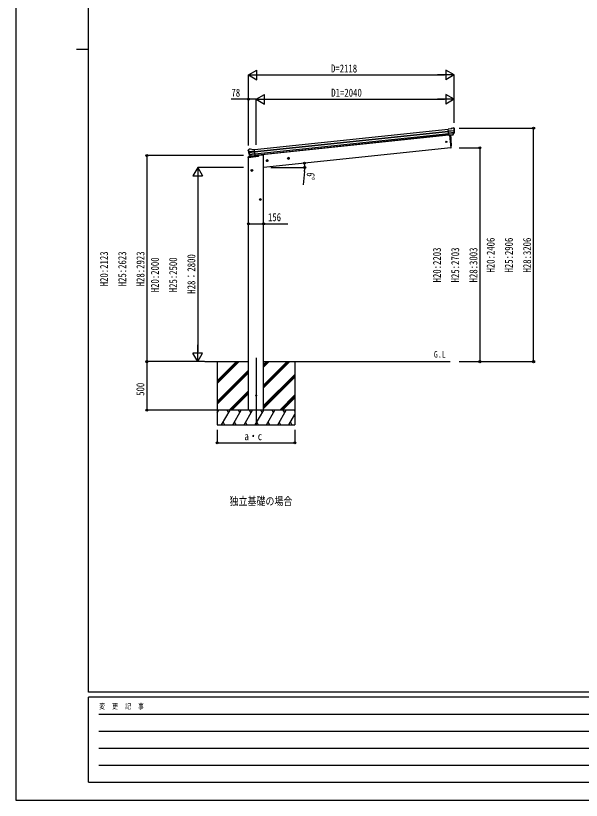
# Model space of a CAD drawing. Units: millimetres, scale not verified. Extents: x -10512 to 10512, y -7425 to 7425.
# Drawn here: x -10512 to -4689, y -7425 to 658 of the extents above; entities that cross this region are included whole.
import ezdxf
from ezdxf.enums import TextEntityAlignment as Align

# ---------------------------------------------------------------- set-up
doc = ezdxf.new("R2010")
doc.units = ezdxf.units.MM
doc.header["$LTSCALE"] = 30
for name, color, linetype in [('0-2_USER1', 3, 'Continuous'), ('0-3_YKK_12', 2, 'Continuous'), ('0-4_YKK_13', 4, 'Continuous'), ('0-5_YKK_A1', 4, 'Continuous'), ('0-6_YKK_D', 6, 'Continuous'), ('0-7_YKK_ZWAK', 7, 'Continuous')]:
    doc.layers.add(name, color=color, linetype=linetype)
doc.styles.add('ＭＳ ゴシック', font='')
doc.styles.get('ＭＳ ゴシック').set_extended_font_data('MS Gothic')

msp = doc.modelspace()

# ---------------------------------------------------------------- linework, layer by layer
at = {"layer": '0-3_YKK_12'}
msp.add_line((-8037.46, -2867.55), (-8037.46, -3560.88), dxfattribs=at)
at = {"layer": '0-4_YKK_13'}
for p, q in [((-6032.66, -506.26), (-6059.18, -509.04)), ((-6052.39, -573.6), (-6059.18, -509.04)), ((-6057.02, -529.57), (-5997.28, -523.29)), ((-5996.8, -529.16), (-6056.41, -535.43)), ((-5997.64, -545.92), (-6054.67, -551.91)), ((-5999.03, -550.58), (-6054.2, -556.38)), ((-6007.59, -567.16), (-5998.14, -548.86)), ((-6006.54, -567.58), (-5996.42, -549.33)), ((-6006.34, -497.46), (-6006.34, -497.46)), ((-6002.67, -498.54), (-6002.68, -498.54)), ((-6002.67, -498.54), (-5998.35, -502.04)), ((-5998.35, -502.04), (-5997.49, -502.74)), ((-5996.11, -506.44), (-5996.42, -504.59)), ((-6009.04, -568.81), (-6052.42, -573.37)), ((-6052.39, -573.6), (-6042.45, -572.55)), ((-6045.82, -572.91), (-6032.12, -703.28)), ((-6042.45, -572.55), (-6042.18, -572.61)), ((-6042.18, -572.61), (-6016.84, -569.95)), ((-6016.84, -569.95), (-6016.59, -569.83)), ((-6016.59, -569.83), (-6008.9, -569.02)), ((-8116.21, -724.64), (-8116.91, -725.5)), ((-8112.72, -720.32), (-8116.21, -724.64)), ((-8112.72, -720.32), (-8112.71, -720.31)), ((-8109.36, -718.49), (-8109.35, -718.49)), ((-8081.79, -721.63), (-8055.26, -718.84)), ((-8048.48, -783.39), (-8055.26, -718.84)), ((-6032.12, -703.28), (-6030.07, -702.99)), ((-8117.64, -801.31), (-8116.4, -791.9)), ((-8116.63, -801.21), (-8117.64, -801.31)), ((-8117.5, -729.4), (-8117.58, -727.53)), ((-8116.63, -801.21), (-8015.12, -790.54)), ((-8115.41, -791.96), (-8116.63, -801.21)), ((-8116.63, -801.21), (-8115.41, -791.96)), ((-8114.9, -791.97), (-8116.1, -801.15)), ((-8115.41, -791.96), (-8115.51, -791.03)), ((-8115.51, -791.03), (-8115.41, -791.96)), ((-8010.64, -780.95), (-8115.41, -791.96)), ((-8115.41, -791.96), (-8010.64, -780.95)), ((-8010.64, -781.02), (-8114.9, -791.97)), ((-8113.97, -792.38), (-8114.02, -791.88)), ((-8010.64, -781.52), (-8113.97, -792.38)), ((-8053.11, -739.37), (-8112.84, -745.65)), ((-8112.09, -751.49), (-8052.49, -745.22)), ((-8094.58, -787.05), (-8108.28, -771.29)), ((-8107.79, -767.7), (-8050.76, -761.71)), ((-8093.64, -786.41), (-8106.69, -770.47)), ((-8105.46, -771.97), (-8050.29, -766.17)), ((-8084.28, -787.16), (-8091.97, -787.96)), ((-8091.88, -787.73), (-8048.5, -783.17)), ((-8084.01, -787.22), (-8084.28, -787.16)), ((-8058.68, -784.56), (-8084.01, -787.22)), ((-8058.42, -784.44), (-8058.68, -784.56)), ((-8048.48, -783.39), (-8058.42, -784.44)), ((-8045.64, -783.69), (-8045.64, -785.2)), ((-8010.64, -785.56), (-8010.64, -780.95))]:
    msp.add_line(p, q, dxfattribs=at)
for points in [[(-6032.66, -506.26), (-6021.06, -499.29), (-6021.06, -499.29)], [(-6019.83, -498.87), (-6019.83, -498.87), (-6006.34, -497.46)], [(-8095.87, -717.07), (-8095.87, -717.07), (-8109.35, -718.49)], [(-8081.79, -721.63), (-8094.58, -717.22), (-8094.58, -717.22)], [(-8115.51, -791.03), (-8010.64, -780.01), (-8010.64, -780.95)]]:
    msp.add_lwpolyline(points, dxfattribs=at)
for centre, radius in [((-6078.92, -640.73), 6.5), ((-8037.21, -3255.79), 5)]:
    msp.add_circle(centre, radius, dxfattribs=at)
for centre, radius, start, end in [((-6019.51, -501.86), 3, 96.02369, 120.97631), ((-6005.82, -502.43), 5, 51.04426, 95.95574), ((-6189.66, -528.09), 192.44, 1.4271, 6.57578), ((-6000.81, -547.48), 3, 332.69111, 354.20009), ((-6197, -527.55), 200.2, 354.20009, 359.53883), ((-5952.01, -521.18), 45.32, 182.67122, 185.64518), ((-5996.62, -530.5), 1.35, 95.1605, 97.91927), ((-5994.01, -528.94), 2.74, 179.02151, 184.43412), ((-5999.04, -547.87), 3, 331, 354.13916), ((-6197, -527.55), 202, 354.13916, 6), ((-6926.73, -663.07), 900, 357.63919, 5.84085), ((-6009.15, -566.13), 2.99, 285.2717, 331.00739), ((-8108.83, -723.46), 5, 96.04426, 140.95574), ((-8095.56, -720.06), 3, 71.02369, 95.97631), ((-6030.49, -700.02), 3, 278, 357.63919), ((-7916.61, -708.29), 202, 186, 197.86084), ((-8115.41, -792.03), 1, 96, 172.5), ((-8116.13, -795.55), 3.66, 78.7113, 94.17753), ((-8116.13, -795.55), 3.66, 78.7113, 94.17753), ((-7923.67, -710.34), 192.44, 185.42422, 190.5729), ((-8157.57, -752.99), 45.32, 6.35482, 9.32878), ((-8114.87, -751.85), 2.74, 7.56588, 12.97849), ((-8112, -752.84), 1.35, 94.08073, 96.8395), ((-7916.61, -708.29), 200.2, 192.46117, 197.79991), ((-8106.02, -769.32), 3, 197.86084, 221), ((-8104.37, -768.57), 3, 197.79991, 219.30889), ((-8092.32, -785.08), 2.99, 220.99261, 266.7283), ((-8015.64, -785.56), 5, 276, 0)]:
    msp.add_arc(centre, radius, start, end, dxfattribs=at)
for centre, major_axis, ratio, start_param, end_param in [((-5998.37, -506.04), (-0.87, 5.91), 0.020485, 0.671432, 1.5691306), ((-6003.76, -501.52), (5.88, -1.31), 0.24881, 0.460585, 0.4641038), ((-5999.38, -505.07), (-2.34, 1.9), 0.995767, 3.9859716, 4.712389), ((-6194.69, -549.5), (-20.92, 199.05), 0.994373, 4.7113789, 4.7277536), ((-6009.35, -565.83), (-0.11, 3), 0.642905, 3.2459383, 4.203928), ((-6009.22, -566.04), (1.66, -2.51), 0.997631, 5.8041905, 5.8929484), ((-6009.29, -565.93), (3.53, -2.11), 0.650902, 5.2561448, 5.3289554), ((-6006.92, -565.58), (1.08, 3.13), 0.040856, 2.1135035, 2.1416249), ((-8114.58, -727.39), (1.9, 2.34), 0.995767, 1.5707963, 2.2972137), ((-8111.03, -723.01), (-5.48, -2.51), 0.24881, 5.8190815, 5.8226003), ((-8115.37, -728.55), (-0.38, 5.97), 0.020485, 4.7140547, 5.6117533), ((-7914.3, -730.24), (-20.92, 199.05), 0.994373, 1.5554317, 1.5718064), ((-8094.63, -785), (-1.71, 2.84), 0.040856, 4.1415604, 4.1696818), ((-8092.19, -784.75), (-0.51, 2.96), 0.642905, 2.0792573, 3.037247), ((-8092.23, -784.85), (-3.02, -2.79), 0.650902, 0.9542299, 1.0270405), ((-8092.28, -784.97), (-1.1, -2.8), 0.997631, 0.3902369, 0.4789948)]:
    msp.add_ellipse(centre, major_axis=major_axis, ratio=ratio, start_param=start_param, end_param=end_param, dxfattribs=at)
at = {"layer": '0-5_YKK_A1'}
for p, q in [((-8055.05, -720.83), (-6058.97, -511.03)), ((-8053.07, -739.72), (-6056.98, -529.93)), ((-8052.64, -743.9), (-6056.54, -534.11)), ((-8050.54, -763.76), (-6054.46, -553.97)), ((-6052.7, -570.7), (-8048.78, -780.5)), ((-6052.59, -571.7), (-7977.88, -774.05)), ((-6045.82, -572.91), (-6032.12, -703.28)), ((-6032.12, -703.28), (-7959.46, -905.85)), ((-8114.96, -3405.85), (-8114.96, -801.03)), ((-7977.88, -774.05), (-7977.27, -779.85)), ((-7959.46, -3405.79), (-7959.46, -779.85)), ((-7705.24, -804.21), (-7711.31, -808.63)), ((-7703.41, -821.62), (-7705.5, -801.73)), ((-7698.38, -807.27), (-7705.24, -804.21)), ((-7913.3, -833.63), (-7933.19, -835.72)), ((-7924.03, -827.21), (-7930.1, -831.62)), ((-7930.1, -831.62), (-7929.32, -839.09)), ((-7929.32, -839.09), (-7922.46, -842.14)), ((-7922.2, -844.62), (-7924.29, -824.73)), ((-7917.18, -830.26), (-7924.03, -827.21)), ((-7694.51, -810.63), (-7714.4, -812.72)), ((-7711.31, -808.63), (-7710.52, -816.09)), ((-7710.52, -816.09), (-7703.67, -819.14)), ((-8070.46, -935.4), (-8090.46, -935.4)), ((-8080.46, -927.9), (-8086.96, -931.65)), ((-8086.96, -931.65), (-8086.96, -939.15)), ((-8086.96, -939.15), (-8080.46, -942.91)), ((-8080.46, -945.4), (-8080.46, -925.4)), ((-8073.96, -931.65), (-8080.46, -927.9)), ((-7983.46, -1235.4), (-8003.46, -1235.4)), ((-7993.46, -1227.9), (-7999.96, -1231.65)), ((-7999.96, -1231.65), (-7999.96, -1239.15)), ((-7999.96, -1239.15), (-7993.46, -1242.91)), ((-7993.46, -1245.4), (-7993.46, -1225.4)), ((-7986.96, -1231.65), (-7993.46, -1227.9)), ((-8566.1, -2905.85), (-8114.96, -2905.85)), ((-8437.46, -2905.85), (-8437.46, -3555.85)), ((-8437.46, -3132.48), (-8210.83, -2905.85)), ((-8437.46, -3118.34), (-8224.97, -2905.85)), ((-8437.46, -3104.2), (-8239.12, -2905.85)), ((-7959.46, -2905.85), (-6040.52, -2905.85)), ((-7959.46, -3174.98), (-7690.33, -2905.85)), ((-7959.46, -3160.84), (-7704.47, -2905.85)), ((-7959.46, -3146.7), (-7718.62, -2905.85)), ((-7959.46, -2962.79), (-7902.52, -2905.85)), ((-7959.46, -2948.65), (-7916.67, -2905.85)), ((-7959.46, -2934.51), (-7930.81, -2905.85)), ((-7637.46, -2905.91), (-7637.46, -3555.85)), ((-8437.46, -3316.33), (-8115.46, -2994.33)), ((-8437.46, -3330.47), (-8115.46, -3008.47)), ((-8437.46, -3344.61), (-8115.46, -3022.61)), ((-7959.46, -3358.83), (-7637.46, -3036.83)), ((-7959.46, -3372.97), (-7637.46, -3050.97)), ((-7959.46, -3387.11), (-7637.46, -3065.11)), ((-8314.85, -3405.85), (-8115.46, -3206.46)), ((-8300.71, -3405.85), (-8115.46, -3220.6)), ((-8286.57, -3405.85), (-8115.46, -3234.75)), ((-7794.35, -3405.85), (-7637.46, -3248.96)), ((-7780.21, -3405.85), (-7637.46, -3263.1)), ((-7766.07, -3405.85), (-7637.46, -3277.24)), ((-7637.46, -3405.85), (-8437.46, -3405.85)), ((-8437.46, -3434.79), (-8420.75, -3405.85)), ((-8435.75, -3431.83), (-8437.46, -3428.87)), ((-8391.89, -3555.85), (-8305.28, -3405.85)), ((-8320.28, -3431.83), (-8335.29, -3405.85)), ((-8276.42, -3555.85), (-8189.81, -3405.85)), ((-8204.81, -3431.83), (-8219.81, -3405.85)), ((-8160.95, -3555.85), (-8074.34, -3405.85)), ((-8089.34, -3431.83), (-8104.35, -3405.85)), ((-8045.48, -3555.85), (-7958.87, -3405.85)), ((-7973.87, -3431.83), (-7988.88, -3405.85)), ((-7930.01, -3555.85), (-7843.4, -3405.85)), ((-7858.4, -3431.83), (-7873.4, -3405.85)), ((-7814.54, -3555.85), (-7727.93, -3405.85)), ((-7742.94, -3431.83), (-7757.94, -3405.85)), ((-7699.07, -3555.85), (-7637.46, -3449.15)), ((-7637.46, -3414.52), (-7642.47, -3405.85)), ((-8437.46, -3555.85), (-7637.46, -3555.85)), ((-8376.89, -3529.87), (-8361.89, -3555.85)), ((-8261.42, -3529.87), (-8246.42, -3555.85)), ((-8145.95, -3529.87), (-8130.95, -3555.85)), ((-8030.48, -3529.87), (-8015.48, -3555.85)), ((-7915.01, -3529.87), (-7900.01, -3555.85)), ((-7799.54, -3529.87), (-7784.54, -3555.85)), ((-7684.07, -3529.87), (-7669.07, -3555.85))]:
    msp.add_line(p, q, dxfattribs=at)
for points in [[(-7959.46, -779.85), (-7979.46, -779.85), (-8010.64, -783.13)], [(-7703.67, -819.14), (-7697.6, -814.73), (-7698.38, -807.27)], [(-7922.46, -842.14), (-7916.39, -837.73), (-7917.18, -830.26)], [(-8080.46, -942.91), (-8073.96, -939.15), (-8073.96, -931.65)], [(-7993.46, -1242.91), (-7986.96, -1239.15), (-7986.96, -1231.65)]]:
    msp.add_lwpolyline(points, dxfattribs=at)
for centre, radius in [((-7704.45, -811.68), 8.5), ((-7704.45, -811.68), 7.7), ((-7704.45, -811.68), 6.5), ((-7923.25, -834.68), 8.5), ((-7923.25, -834.68), 7.7), ((-7923.25, -834.68), 6.5), ((-8080.46, -935.4), 8.5), ((-8080.46, -935.4), 7.7), ((-8080.46, -935.4), 6.5), ((-7993.46, -1235.4), 8.5), ((-7993.46, -1235.4), 7.7), ((-7993.46, -1235.4), 6.5)]:
    msp.add_circle(centre, radius, dxfattribs=at)
at = {"layer": '0-6_YKK_D'}
for p, q in [((-8115.46, 47.55), (-8028.86, 97.55)), ((-8028.86, -2.45), (-8028.86, 97.55)), ((-5997.08, 47.55), (-6083.68, 97.55)), ((-6083.68, 97.55), (-6083.68, -2.45)), ((-8115.46, -669.87), (-8115.46, 48.55)), ((-8115.46, 47.55), (-8028.86, -2.45)), ((-8115.46, 47.55), (-7942.26, 47.55)), ((-8015.46, 47.55), (-6097.08, 47.55)), ((-5997.08, 47.55), (-6170.28, 47.55)), ((-5997.08, 47.55), (-6083.68, -2.45)), ((-5997.08, -447.13), (-5997.08, 48.55)), ((-8037.21, -202.45), (-7950.61, -152.45)), ((-7950.61, -252.45), (-7950.61, -152.45)), ((-5997.08, -202.45), (-6083.68, -152.45)), ((-6083.68, -152.45), (-6083.68, -252.45)), ((-8114.96, -679.87), (-8114.96, -201.45)), ((-8037.21, -671.7), (-8037.21, -201.45)), ((-8037.21, -671.7), (-8037.21, -201.45)), ((-8037.21, -202.45), (-7950.61, -252.45)), ((-8037.21, -202.45), (-7864.01, -202.45)), ((-7937.21, -202.45), (-6097.08, -202.45)), ((-5997.08, -202.45), (-6170.28, -202.45)), ((-5997.08, -202.45), (-6083.68, -252.45)), ((-5997.08, -446.13), (-5997.08, -201.45)), ((-5945.25, -499.44), (-5178.85, -499.44)), ((-5179.85, -2905.85), (-5179.85, -499.44)), ((-5946.25, -703.28), (-5732.38, -703.28)), ((-5733.38, -703.28), (-5733.38, -2905.85)), ((-8165.46, -783.34), (-9162.65, -783.34)), ((-9161.65, -783.34), (-9161.65, -2905.85)), ((-8637.7, -905.85), (-8687.7, -992.45)), ((-8165.46, -905.85), (-8638.7, -905.85)), ((-8637.7, -905.85), (-8587.7, -992.45)), ((-8637.7, -905.85), (-8637.7, -1079.06)), ((-7885.1, -905.85), (-7535.55, -905.85)), ((-7538.68, -948.3), (-7552.27, -1082.95)), ((-8687.7, -992.45), (-8587.7, -992.45)), ((-8637.7, -1005.85), (-8637.7, -2805.85)), ((-8637.7, -2905.85), (-8637.7, -2732.65)), ((-8637.7, -2905.85), (-8687.7, -2819.25)), ((-8587.7, -2819.25), (-8687.7, -2819.25)), ((-8637.7, -2905.85), (-8587.7, -2819.25)), ((-8567.1, -2905.85), (-9162.65, -2905.85)), ((-8567.1, -2905.85), (-9162.65, -2905.85)), ((-9161.65, -2905.85), (-9161.65, -3405.85)), ((-8567.1, -2905.85), (-8638.7, -2905.85)), ((-5946.25, -2905.85), (-5732.38, -2905.85)), ((-5946.25, -2905.85), (-5178.85, -2905.85)), ((-8438.46, -3405.85), (-9162.65, -3405.85)), ((-8437.46, -3606.79), (-8437.46, -3742.56)), ((-7637.46, -3606.79), (-7637.46, -3742.56)), ((-8437.46, -3741.56), (-7637.46, -3741.56))]:
    msp.add_line(p, q, dxfattribs=at)
for points in [[(-8037.21, -202.45), (-8114.96, -202.45), (-8292.8, -202.45)], [(-8114.96, -1485.4), (-7959.46, -1485.4), (-7709.63, -1485.4)]]:
    msp.add_lwpolyline(points, dxfattribs=at)
for centre in [(-8114.96, -202.45), (-5179.85, -499.44), (-5733.38, -703.28), (-9161.65, -783.34), (-7538.87, -861.64), (-7536.55, -905.85), (-8114.96, -1485.4), (-7959.46, -1485.4), (-9161.65, -2905.85), (-9161.65, -2905.85), (-5733.38, -2905.85), (-5179.85, -2905.85), (-9161.65, -3405.85), (-8437.46, -3741.56), (-7637.46, -3741.56)]:
    msp.add_circle(centre, 10.62, dxfattribs=at)
for start, end in [(0, 6), (354.23974, 0)]:
    msp.add_arc((-7959.46, -905.85), 422.91, start, end, dxfattribs=at)
at = {"layer": '0-7_YKK_ZWAK'}
for p, q in [((-9762.45, -6312.5), (-9762.45, 6937.5)), ((-9887.45, 312.5), (-9762.45, 312.5)), ((9737.55, -6312.5), (-9762.45, -6312.5)), ((-3262.45, -6362.5), (-9762.45, -6362.5)), ((-9762.45, -7237.5), (-9762.45, -6362.5)), ((-9656.2, -6537.5), (-3387.45, -6537.5)), ((-9656.2, -6712.5), (-3387.45, -6712.5)), ((-9656.2, -6887.5), (-3387.45, -6887.5)), ((-9656.2, -7062.5), (-3387.45, -7062.5)), ((-9762.45, -7237.5), (-3262.45, -7237.5))]:
    msp.add_line(p, q, dxfattribs=at)
msp.add_lwpolyline([(-10512.5, -7425), (10512.5, -7425), (10512.5, 7425), (-10512.5, 7425)], close=True, dxfattribs=at)

# ---------------------------------------------------------------- texts
at = {"layer": '0-2_USER1', "style": 'ＭＳ ゴシック', "width": 0.8}
for s, height, p in [('G.L', 65.98, (-6207.03, -2883.38)), ('独立基礎の場合', 82.48, (-8310.42, -4409.84))]:
    msp.add_text(s, height=height, dxfattribs=at).set_placement(p, align=Align.BOTTOM_LEFT)
at = {"layer": '0-6_YKK_D', "style": 'ＭＳ ゴシック', "width": 0.8}
for s, p in [('D=2118', (-7266.27, 48.35)), ('78', (-8291.13, -200.79)), ('D1=2040', (-7263.15, -200.79)), ('156', (-7915.3, -1483.73)), ('a・c', (-8157.46, -3739.96))]:
    msp.add_text(s, height=82.48, dxfattribs=at).set_placement(p, align=Align.BOTTOM_LEFT)
for s, rotation, p in [('6°', 264.24, (-7537.19, -950.12)), ('H20:2406', 90, (-5556.52, -1987.64)), ('H25:2906', 90, (-5369.02, -1987.64)), ('H28:3206', 90, (-5181.52, -1987.64)), ('H20:2123', 90, (-9537.45, -2129.6)), ('H25:2623', 90, (-9349.95, -2129.6)), ('H28:2923', 90, (-9162.45, -2129.6)), ('H20:2203', 90, (-6109.18, -2089.56)), ('H25:2703', 90, (-5921.68, -2089.56)), ('H28:3003', 90, (-5734.18, -2089.56)), ('H20:2000', 90, (-9013.5, -2190.85)), ('H25:2500', 90, (-8826, -2190.85)), ('H28：2800', 90, (-8638.5, -2205.85)), ('500', 90, (-9163.31, -3257.85))]:
    msp.add_text(s, height=82.48, rotation=rotation, dxfattribs=at).set_placement(p, align=Align.BOTTOM_LEFT)
at = {"layer": '0-7_YKK_ZWAK', "style": 'ＭＳ ゴシック', "width": 0.8}
msp.add_text('変  更  記  事', height=54.99, dxfattribs=at).set_placement((-9653.28, -6500), align=Align.BOTTOM_LEFT)

doc.saveas('drawing.dxf')
